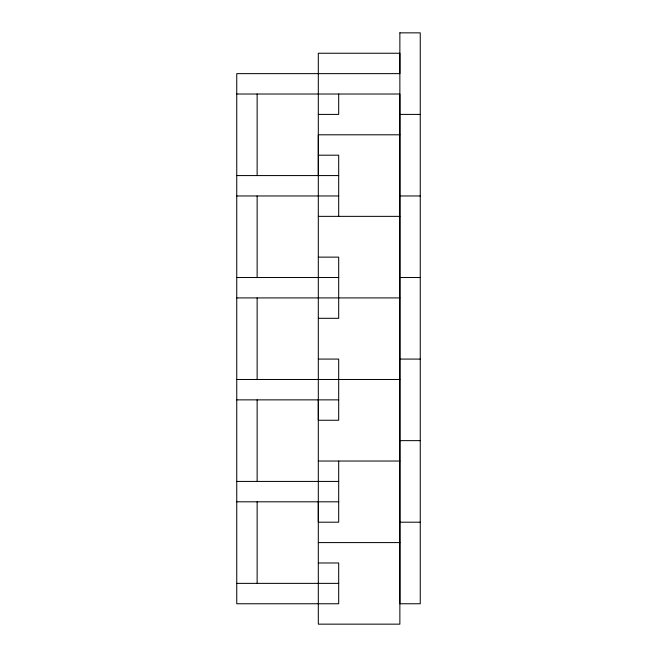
<?xml version="1.0" encoding="UTF-8"?>
<svg xmlns="http://www.w3.org/2000/svg" width="657" height="657" viewBox="0 0 657 657"><rect width="100%" height="100%" fill="white"/><g stroke="black" fill="none" stroke-linecap="round" stroke-linejoin="round"><path stroke-width="0.99" d="M318.308 175.575L318.308 53.242L399.867 53.242L399.867 73.633L236.75 73.633L236.75 603.758L338.692 603.758L338.692 562.983L318.308 562.983M318.308 399.867L318.308 420.25L338.692 420.25L338.692 359.083L318.308 359.083M236.75 94.017L399.867 94.017L399.867 624.15L318.308 624.15L318.308 501.808M318.308 114.408L338.692 114.408L338.692 94.017M399.867 114.408L420.25 114.408M399.867 134.8L318.308 134.8L318.308 522.2L338.692 522.2L338.692 461.033M318.308 155.192L338.692 155.192L338.692 216.358M236.75 175.575L338.692 175.575M236.75 195.967L338.692 195.967M399.867 195.967L420.25 195.967M318.308 216.358L399.867 216.358M318.308 257.133L338.692 257.133L338.692 318.308L318.308 318.308M236.75 277.525L338.692 277.525M399.867 277.525L420.25 277.525M236.75 297.917L399.867 297.917M399.867 359.083L420.25 359.083M236.75 379.475L399.867 379.475M236.75 399.867L338.692 399.867M399.867 440.642L420.25 440.642M318.308 461.033L399.867 461.033M236.75 481.425L338.692 481.425M236.75 501.808L338.692 501.808M399.867 522.2L420.25 522.2M318.308 542.592L399.867 542.592M236.75 583.367L338.692 583.367M257.133 94.017L257.133 175.575M257.133 195.967L257.133 277.525M257.133 297.917L257.133 379.475M257.133 399.867L257.133 481.425M257.133 501.808L257.133 583.367M399.867 32.85L399.867 603.758L420.25 603.758L420.25 32.85L399.867 32.85"/></g></svg>
